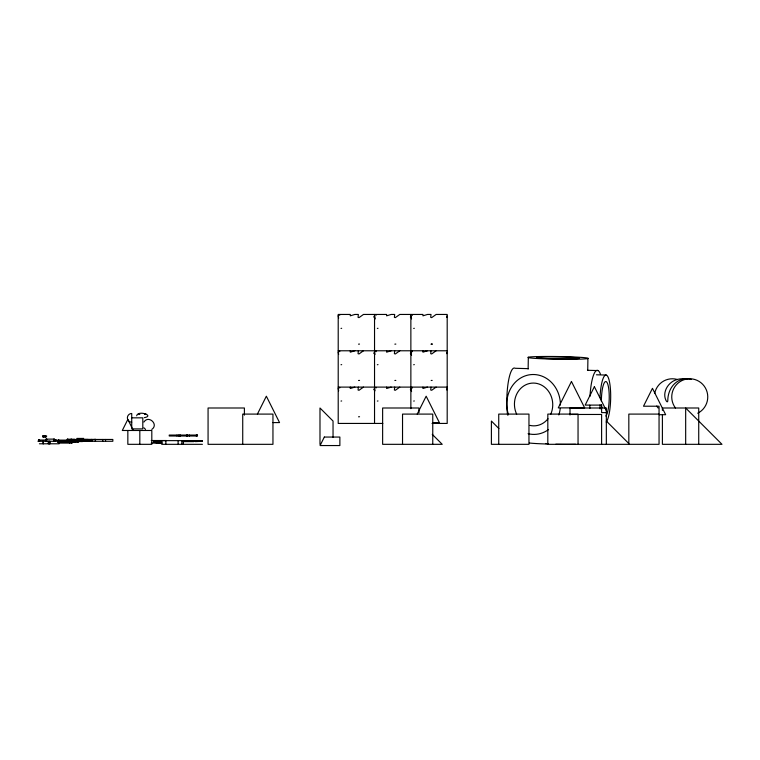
<?xml version="1.0" encoding="UTF-8"?>
<svg xmlns="http://www.w3.org/2000/svg" width="760" height="760" viewBox="0 0 760 760"><rect width="100%" height="100%" fill="white"/><g stroke="black" fill="none" stroke-linecap="round" stroke-linejoin="round"><path stroke-width="1.14" d="M528.133 369.075L528.323 357.266M587.727 370.32L587.917 358.511A29.973 1.33 0.9 0 0 545.956 356.469A29.973 1.33 0.9 0 0 540.483 358.682A29.973 1.33 0.9 0 0 587.917 358.511M358.349 350.778L358.065 353.685L359.014 353.96L363.46 350.778M358.349 387.106L358.065 390.013L359.014 390.288L363.46 387.106M394.677 350.778L394.392 353.685L395.342 353.96L399.788 350.778M394.677 387.106L394.392 390.013L395.342 390.288L399.788 387.106M431.005 350.778L430.72 353.685L431.67 353.96L436.126 350.778M431.005 387.106L430.72 390.013L431.67 390.288L436.126 387.106M136.667 415.805C137.921 409.887 155.04 415.729 144.333 417.648M257.412 414.095L266.351 396.207L279.547 422.588L272.954 422.588M417.221 414.095L426.16 396.207L439.356 422.588L432.763 422.588M127.841 430.474L127.841 444.324L151.81 444.324L151.81 430.483L122.303 430.483L127.841 419.416L133.37 430.483M143.944 422.037C148.38 414.703 159.087 424.422 151.829 429.4M144.542 414.494L145.844 413.953M354.815 350.778L350.293 352.165L350.293 350.778M391.144 350.778L386.622 352.165L386.622 350.778M427.471 350.778L422.949 352.165L422.949 350.778M354.815 387.106L350.293 388.493L350.293 387.106M391.144 387.106L386.622 388.493L386.622 387.106M427.471 387.106L422.949 388.493L422.949 387.106M341.012 328.415L341.677 328.301M377.349 328.415L378.005 328.301M413.677 328.415L414.333 328.301M341.012 364.743L341.677 364.629M377.349 364.743L378.005 364.629M413.677 364.743L414.333 364.629M341.012 401.071L341.677 400.957M377.349 401.071L378.005 400.957M413.677 401.071L414.333 400.957M358.52 344.156L359.518 344.08M394.849 344.156L395.846 344.08M358.52 380.484L359.556 380.409M394.849 380.484L395.846 380.409M431.176 380.484L432.183 380.409M358.52 416.812L359.556 416.736M338.209 350.778L447.193 350.778M338.209 387.106L447.193 387.106M659.053 414.095L628.824 414.095L628.824 444.324M571.748 414.466L601.606 414.466L601.606 444.324M659.053 414.703L665.656 414.703L652.46 388.322L643.511 406.21L659.053 406.21L659.053 444.324L547.817 444.324L547.817 414.095L578.047 414.095L578.047 444.324M131.727 417.838L142.804 417.838L142.804 428.906L131.727 428.906M382.84 423.434L338.209 423.434L338.209 314.45L350.293 314.45L350.293 315.827L354.815 314.45L358.349 314.45L358.065 317.357L359.014 317.632L363.46 314.45L386.622 314.45L386.622 315.827L391.144 314.45L394.677 314.45L394.392 317.357L395.342 317.632L399.788 314.45L422.949 314.45L422.949 315.827L427.471 314.45L431.005 314.45L430.72 317.357L431.67 317.632L436.126 314.45L447.193 314.45L447.193 423.434L432.041 423.434M42.512 435.908L46.645 435.908M42.512 436.838L46.645 436.838M76.798 438.425L83.894 438.425M67.26 439.233L74.432 439.261M85.528 439.384L95.427 439.384L95.513 441.275M73.796 439.46L88.141 439.46M94.259 439.46L112.841 439.46L112.841 441.275L38 441.275L39.245 440.971M54.159 439.812L56.306 439.812M45.904 440.049L38.465 440.049L38.465 441.275M90.801 439.983L92.977 439.983L90.934 439.764M58.017 440.125L69.863 440.125L69.863 441.275M91.884 440.163L86.63 440.163L86.526 441.019M54.093 440.325L58.444 440.382L58.444 441.275M77.587 440.534L67.108 440.942M91.865 440.467L90.288 440.629M151.24 440.524L166.392 440.524M83.505 440.686L92.34 440.629M202.407 440.638L161.747 440.638L161.747 444.324L202.407 444.324M74.337 440.819L77.577 440.819M71.269 440.942L62.605 441.275M83.904 440.914L85.338 441.275M60.534 441.151L61.341 441.151M62.272 441.066L64.324 441.066M70.879 441.075L73.748 441.056M90.944 441.066L81.092 441.275M161.832 441.199L153.596 441.199L153.596 442.434L159.296 442.434M182.714 441.275L193.886 441.275M195.31 441.275L202.388 441.275L195.31 441.608M62.139 441.484L60.125 441.275M71.316 441.484L72.133 441.484M73.131 441.417L73.824 441.417M67.346 441.636L73.824 441.636L73.767 440.534L73.691 441.636M182.714 441.608L193.886 441.608M64.581 441.75L70.043 441.731M65.417 441.275L65.35 442.111L57.855 442.111L57.855 441.275M71.772 442.111L78.004 442.111M161.832 442.738L155.933 442.738L155.933 441.199M58.947 443.08L72.01 443.08L72.105 441.056M151.24 443.099L162.108 443.099M39.425 443.783L59.147 443.783M528.209 368.647L515.166 368.286A29.973 6.641 -88.4 0 0 508.24 382.384A29.973 6.641 -88.4 0 0 507.604 415.112M587.471 370.281L598.139 370.576M596.457 374.794L606.252 375.06M138.5 413.953L139.802 414.494M145.549 429.4L143.944 427.794M606.337 421.049L628.786 443.498M498.883 428.535L491.397 421.049L491.397 444.324L528.96 444.324L528.96 414.095L498.731 414.095L498.731 444.324M432.259 434.349L442.234 444.324L382.631 444.324L382.631 407.997L418.959 407.997L418.959 412.747M411.559 318.924L410.865 315.713M411.559 355.262L410.865 352.041M411.559 391.59L410.865 388.379M375.231 318.924L374.537 315.713M374.537 352.041L374.984 354.492M374.537 388.379L374.984 390.83M338.209 315.713L338.656 318.165M338.209 352.041L338.656 354.492M338.209 388.379L338.656 390.83M698.725 444.324L698.725 407.997L662.397 407.997L662.397 410.343M685.672 444.324L685.672 407.997L722 444.324L662.397 444.324L662.397 415.026M606.337 444.324L606.337 407.997L570.01 407.997L570.01 415.026M446.918 316.017L446.832 317.357L446.832 316.683M446.918 352.345L446.832 353.685L446.832 353.02M446.918 388.673L446.832 390.013L446.832 389.348M432.763 444.324L432.763 414.095L402.534 414.095L402.534 444.324M412.347 314.697L412.347 315.352M412.347 351.025L412.347 351.68M412.347 387.353L412.347 388.008M410.865 314.45L410.865 408.614M410.58 316.017L410.505 317.357L410.505 316.683M410.58 352.345L410.505 353.685L410.505 353.02M410.58 388.673L410.505 390.013L410.505 389.348M376.019 314.697L376.019 315.352M376.019 351.025L376.019 351.68M376.019 387.353L376.019 388.008M374.537 314.45L374.537 423.434M374.252 316.017L374.167 317.357L374.167 316.683M374.252 352.345L374.167 353.685L374.167 353.02M374.252 388.673L374.167 390.013L374.167 389.348M339.691 314.697L339.691 315.352M339.691 351.025L339.691 351.68M339.691 387.353L339.691 388.008M333.041 437.342L333.041 421.049L319.988 407.997L319.988 444.324M244.397 415.122L244.397 407.997L208.069 407.997L208.069 444.324L272.954 444.324L272.954 414.095L242.725 414.095L242.725 444.324M196.906 435.072L196.906 436.002M196.28 435.072L196.28 436.002M189.506 435.072L189.506 436.002M187.71 435.072L187.71 436.002M187.15 435.072L187.15 436.002M186.523 435.072L186.523 436.002M183.34 440.638L183.34 444.324M181.849 440.638L181.849 444.324M180.376 435.072L180.376 436.002M179.75 435.072L179.75 436.002M178.685 435.072L178.685 436.002M178.106 440.638L178.106 444.324M176.966 435.072L176.966 436.002M165.87 440.638L165.87 444.324M161.234 441.199L161.234 442.738M159.562 441.199L159.562 442.738M159.049 441.199L159.049 442.738M156.294 441.199L156.294 442.738M155.316 441.199L155.316 442.434M154.859 441.199L154.859 442.434M139.821 430.483L139.821 444.324M131.727 427.804L131.727 413.478A4.361 4.361 0 0 0 127.376 417.838A4.361 4.361 0 0 0 131.727 422.199M105.545 439.46L105.545 441.275M102.752 439.46L102.752 441.275M95.361 439.384L95.361 441.275M92.216 440.629L92.216 441.275M92.064 440.629L92.064 441.275M91.808 440.163L91.884 440.686M91.713 439.384L91.713 441.275M91.589 440.163L91.589 440.686M87.324 440.163L87.248 440.686M86.887 440.629L86.991 441.275M85.975 440.686L86.022 441.275M85.709 441.275L85.709 439.603L67.26 439.707L67.326 439.233M85.595 439.384L85.528 441.275M83.904 440.686L83.904 441.275M83.819 440.686L83.581 441.094M82.337 441.275L74.499 441.75L74.385 440.534M82.08 441.019L82.032 441.75M81.719 441.275L73.302 441.275M80.902 440.895L80.912 441.75M78.983 440.895L79.03 441.75M78.831 441.275L78.831 441.75M78.669 441.275L78.48 441.75L78.47 440.952M78.004 441.275L78.004 441.75M77.957 441.275L77.957 441.75M77.587 441.275L77.653 441.75M77.491 440.952L77.415 441.75M76.627 440.534L76.561 440.952M75.326 440.819L75.344 441.75M75.192 440.895L75.287 441.75M74.793 440.895L74.774 441.75M74.556 441.275L74.556 441.75M74.271 440.534L74.271 441.275M74.166 440.895L74.138 442.111M73.919 441.019L74.034 442.111M73.236 441.636L73.188 440.629L66.443 440.629L66.377 441.275M72.979 440.534L73.007 441.275M72.665 440.534L72.665 441.608M72.589 441.056L72.552 442.111M72.39 440.534L72.456 442.111M71.877 440.534L71.944 441.608M71.744 439.233L71.791 439.707M71.811 441.104L71.82 443.08M71.592 439.233L71.592 439.707M71.383 441.075L71.316 439.603M71.031 441.608L70.841 441.275M70.765 439.233L70.718 439.707M70.319 439.603L70.328 441.275M69.692 440.125L69.682 443.08M69.483 441.275L69.483 443.08M69.397 440.125L69.397 441.275M68.048 439.233L68.115 439.707M68.115 440.942L68.048 441.731M67.906 440.534L67.982 441.275M67.82 441.19L67.82 441.731M67.545 439.233L67.46 439.707M67.393 441.19L67.393 441.731M66.709 440.629L66.709 441.275M66.547 440.942L66.595 441.75M66.082 440.914L66.015 441.75M65.959 440.942L65.911 441.75M65.255 441.275L65.255 442.111M64.999 441.275L64.999 442.111M63.802 441.275L63.802 442.111M63.707 441.275L63.707 442.111M59.157 441.275L59.157 442.111M59.033 441.275L59.033 442.111M58.909 440.125L58.881 441.275M58.7 440.125L58.7 441.275M58.32 440.382L58.358 442.111M58.188 440.382L58.206 442.111M57.978 441.275L57.978 442.111M55.005 441.275L54.9 440.382L54.843 441.275M54.682 440.382L54.578 441.275M54.387 441.275L54.387 439.118L45.761 439.118L45.761 441.275M54.197 439.118L54.197 441.275M53.855 439.118L53.855 441.275M50.008 441.275L50.008 443.783M49.713 441.275L49.713 443.783M49.438 441.275L49.438 443.783M48.574 441.275L48.574 443.783M48.288 441.275L48.288 443.783M46.73 439.118L46.73 441.275M46.493 439.118L46.493 441.275M45.553 435.908L45.553 436.838M45.419 435.908L45.419 436.838M45.144 435.908L45.144 436.838M45.02 436.838L44.935 435.908L44.83 436.838M43.662 435.908L43.662 436.838M43.557 435.908L43.557 436.838M43.453 435.908L43.453 436.838M43.272 440.999L43.301 443.783M43.13 435.908L43.025 436.838M43.054 440.999L43.054 443.783M39.52 440.049L39.52 441.275M39.292 440.049L39.292 441.275M38.959 440.049L38.912 441.275M38.675 440.049L38.627 441.275M675.469 407.997A18.164 18.012 -90 0 1 679.744 381.834A18.164 18.012 -90 0 1 705.346 387.856A18.164 18.012 -90 0 1 697.708 413.231M654.702 393.404A18.164 18.012 -90 0 1 677.027 379.392M658.084 407.997A18.164 18.012 -90 0 1 656.773 406.02M686.822 379.392A17.594 16.853 -26 0 0 675.241 380.161C667.593 383.173 662.188 392.625 665.988 400.453A17.594 2.223 74.9 0 0 667.803 400.453C667.803 392.198 672.001 383.581 679.867 380.161A17.594 16.853 26 0 1 691.391 379.392M600.02 397.67A24.073 5.339 -88.4 0 1 605.635 375.06A24.073 5.339 -88.4 0 1 610.679 394.924A24.073 5.339 -88.4 0 1 606.233 422.142M600.181 408.927A24.073 5.339 -88.4 0 1 599.982 404.947M601.388 401.337A17.556 3.895 -88.4 0 1 605.102 381.795A17.556 3.895 -88.4 0 1 609.216 395.323A17.556 3.895 -88.4 0 1 605.862 416.043M601.702 407.825A17.556 3.895 -88.4 0 1 601.473 404.681M589.988 396.292A29.973 6.641 -88.4 0 1 600.495 374.357M589.864 408.5A29.973 6.641 -88.4 0 1 589.788 405.213M548.539 429.561A29.973 26.819 86.5 0 1 528.086 433.694M508.544 414.827A29.973 26.819 86.5 0 1 528.798 374.917A29.973 26.819 86.5 0 1 560.414 405.089M560.225 408.433A29.973 26.819 86.5 0 1 558.837 414.95M548.008 418.76A21.394 19.142 86.5 0 1 529.881 425.391M516.658 414.19A21.394 19.142 86.5 0 1 533.311 383.068A21.394 19.142 86.5 0 1 550.781 414.152M575.586 444.248A29.973 1.33 0.9 0 1 555.817 444.229M548.102 444.049A29.973 1.33 0.9 0 1 529.359 443.013M548.482 443.659A21.394 0.95 0.9 0 1 545.5 443.536M324.33 437.057L320.084 445.55L339.872 445.55L339.872 437.057L324.33 437.057M571.453 381.491L558.258 407.873L584.649 407.873L571.453 381.491M594.377 386.707L585.181 405.099L601.606 405.099L601.606 412.613L607.325 412.613L594.377 386.707M432.212 344.08L431.176 344.156L432.212 344.08M197.467 435.072L169.224 435.072L169.252 436.002L197.467 436.002L197.467 435.072M546.867 358.52A21.394 0.95 0.9 0 0 579.51 358.264A21.394 0.95 0.9 0 0 547.989 356.887A21.394 0.95 0.9 0 0 546.867 358.52"/></g></svg>
